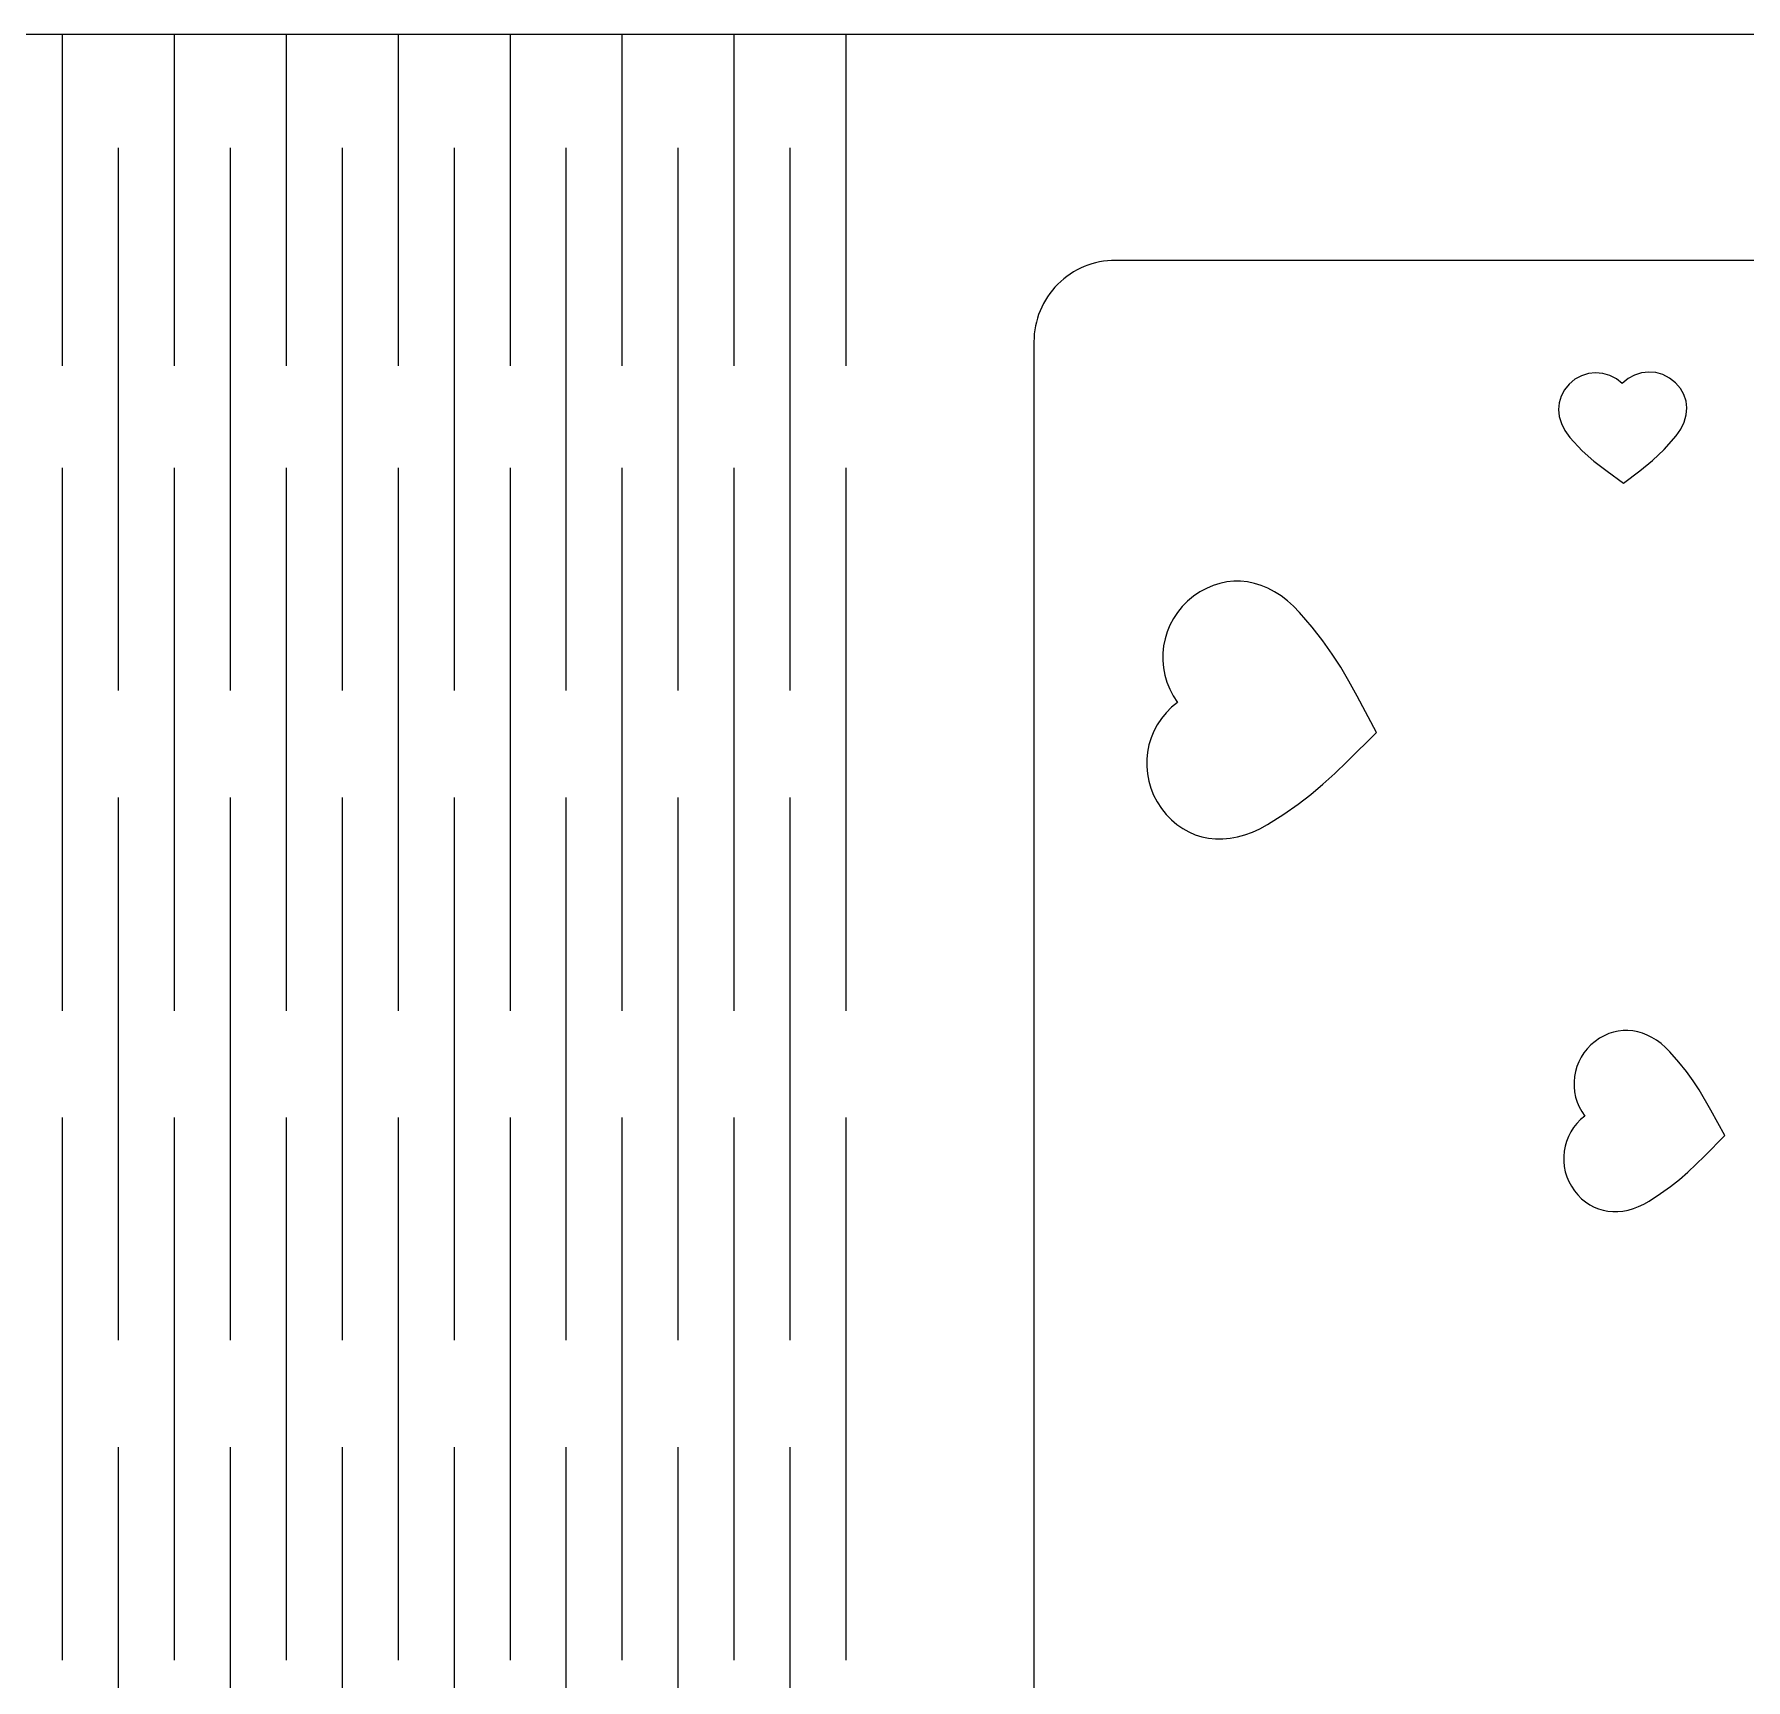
# Model space of a CAD drawing. Header units: millimetres. Extents: x -178 to 178, y -197 to 165.
# Drawn here: x -1.4 to 61.6, y 105 to 165.5 of the extents above; entities that cross this region are included whole.
import ezdxf

# ---------------------------------------------------------------- set-up
doc = ezdxf.new("R2010")
doc.units = ezdxf.units.MM
doc.header["$MEASUREMENT"] = 0
doc.layers.add('Calque_par_d_faut', color=7, linetype='Continuous')

msp = doc.modelspace()

# ---------------------------------------------------------------- linework, layer by layer
at = {"layer": 'Calque_par_d_faut', "color": 1, "lineweight": 9}
msp.add_open_spline([(-173.1455, 165.4772), (-174.4725, 165.4763), (-175.7447, 164.9484), (-176.6824, 164.0095), (-176.6824, 164.0095), (-177.6201, 163.0707), (-178.1464, 161.8041), (-178.1455, 160.4772), (-178.1455, 160.4772), (-178.1455, 160.4772), (-178.1455, -24.5228), (-178.1455, -24.5228), (-178.1455, -24.5228), (-178.1447, -25.8498), (-177.6168, -27.122), (-176.6779, -28.0597), (-176.6779, -28.0597), (-175.7391, -28.9974), (-174.4725, -29.5237), (-173.1455, -29.5228), (-173.1455, -29.5228), (-173.1455, -29.5228), (172.4975, -29.5228), (172.4975, -29.5228), (172.4975, -29.5228), (173.8245, -29.522), (175.0967, -28.9941), (176.0344, -28.0552), (176.0344, -28.0552), (176.9721, -27.1163), (177.4984, -25.8498), (177.4975, -24.5228), (177.4975, -24.5228), (177.4975, -24.5228), (177.4975, 71.9694), (177.4975, 71.9694), (177.4975, 71.9694), (177.4975, 71.9694), (177.4975, 79.9694), (177.4975, 79.9694), (177.4975, 79.9694), (177.4975, 79.9694), (177.4975, 160.4772), (177.4975, 160.4772), (177.4975, 160.4772), (177.4967, 161.8041), (176.9688, 163.0763), (176.0299, 164.014), (176.0299, 164.014), (175.0911, 164.9517), (173.8245, 165.478), (172.4975, 165.4772), (172.4975, 165.4772), (172.4975, 165.4772), (-173.1455, 165.4772), (-173.1455, 165.4772), (-173.1455, 165.4772), (-173.1455, 165.4772), (-173.1455, 165.4772), (-173.1455, 165.4772)], degree=3, knots=[0, 0, 0, 0, 0.0625, 0.0625, 0.0625, 0.0625, 0.125, 0.125, 0.125, 0.125, 0.1875, 0.1875, 0.1875, 0.1875, 0.25, 0.25, 0.25, 0.25, 0.3125, 0.3125, 0.3125, 0.3125, 0.375, 0.375, 0.375, 0.375, 0.4375, 0.4375, 0.4375, 0.4375, 0.5, 0.5, 0.5, 0.5, 0.5625, 0.5625, 0.5625, 0.5625, 0.625, 0.625, 0.625, 0.625, 0.6875, 0.6875, 0.6875, 0.6875, 0.75, 0.75, 0.75, 0.75, 0.8125, 0.8125, 0.8125, 0.8125, 0.875, 0.875, 0.875, 0.875, 1, 1, 1, 1], dxfattribs=at)
for points in [[(-0.3238, 165.4772), (-0.3238, 165.4772), (-0.3238, 153.2892), (-0.3238, 153.2892)], [(3.7936, 165.4772), (3.7936, 165.4772), (3.7936, 153.2892), (3.7936, 153.2892)], [(7.9109, 165.4772), (7.9109, 165.4772), (7.9109, 153.2892), (7.9109, 153.2892)], [(12.0282, 165.4772), (12.0282, 165.4772), (12.0282, 153.2892), (12.0282, 153.2892)], [(16.1455, 165.4772), (16.1455, 165.4772), (16.1455, 153.2892), (16.1455, 153.2892)], [(20.2629, 165.4772), (20.2629, 165.4772), (20.2629, 153.2892), (20.2629, 153.2892)], [(24.3802, 165.4772), (24.3802, 165.4772), (24.3802, 153.2892), (24.3802, 153.2892)], [(28.4975, 165.4772), (28.4975, 165.4772), (28.4975, 153.2892), (28.4975, 153.2892)], [(1.7349, 161.3038), (1.7349, 161.3038), (1.7349, 141.3468), (1.7349, 141.3468)], [(5.8522, 161.3038), (5.8522, 161.3038), (5.8522, 141.3468), (5.8522, 141.3468)], [(9.9696, 161.3038), (9.9696, 161.3038), (9.9696, 141.3468), (9.9696, 141.3468)], [(14.0869, 161.3038), (14.0869, 161.3038), (14.0869, 141.3468), (14.0869, 141.3468)], [(18.2042, 161.3038), (18.2042, 161.3038), (18.2042, 141.3468), (18.2042, 141.3468)], [(22.3215, 161.3038), (22.3215, 161.3038), (22.3215, 141.3468), (22.3215, 141.3468)], [(26.4389, 161.3038), (26.4389, 161.3038), (26.4389, 141.3468), (26.4389, 141.3468)], [(-0.3238, 149.5347), (-0.3238, 149.5347), (-0.3238, 129.5776), (-0.3238, 129.5776)], [(3.7936, 149.5347), (3.7936, 149.5347), (3.7936, 129.5776), (3.7936, 129.5776)], [(7.9109, 149.5347), (7.9109, 149.5347), (7.9109, 129.5776), (7.9109, 129.5776)], [(12.0282, 149.5347), (12.0282, 149.5347), (12.0282, 129.5776), (12.0282, 129.5776)], [(16.1455, 149.5347), (16.1455, 149.5347), (16.1455, 129.5776), (16.1455, 129.5776)], [(20.2629, 149.5347), (20.2629, 149.5347), (20.2629, 129.5776), (20.2629, 129.5776)], [(24.3802, 149.5347), (24.3802, 149.5347), (24.3802, 129.5776), (24.3802, 129.5776)], [(28.4975, 149.5347), (28.4975, 149.5347), (28.4975, 129.5776), (28.4975, 129.5776)], [(1.7349, 137.4189), (1.7349, 137.4189), (1.7349, 117.4619), (1.7349, 117.4619)], [(5.8522, 137.4189), (5.8522, 137.4189), (5.8522, 117.4619), (5.8522, 117.4619)], [(9.9696, 137.4189), (9.9696, 137.4189), (9.9696, 117.4619), (9.9696, 117.4619)], [(14.0869, 137.4189), (14.0869, 137.4189), (14.0869, 117.4619), (14.0869, 117.4619)], [(18.2042, 137.4189), (18.2042, 137.4189), (18.2042, 117.4619), (18.2042, 117.4619)], [(22.3215, 137.4189), (22.3215, 137.4189), (22.3215, 117.4619), (22.3215, 117.4619)], [(26.4389, 137.4189), (26.4389, 137.4189), (26.4389, 117.4619), (26.4389, 117.4619)], [(-0.3238, 125.6497), (-0.3238, 125.6497), (-0.3238, 105.6927), (-0.3238, 105.6927)], [(3.7936, 125.6497), (3.7936, 125.6497), (3.7936, 105.6927), (3.7936, 105.6927)], [(7.9109, 125.6497), (7.9109, 125.6497), (7.9109, 105.6927), (7.9109, 105.6927)], [(12.0282, 125.6497), (12.0282, 125.6497), (12.0282, 105.6927), (12.0282, 105.6927)], [(16.1455, 125.6497), (16.1455, 125.6497), (16.1455, 105.6927), (16.1455, 105.6927)], [(20.2629, 125.6497), (20.2629, 125.6497), (20.2629, 105.6927), (20.2629, 105.6927)], [(24.3802, 125.6497), (24.3802, 125.6497), (24.3802, 105.6927), (24.3802, 105.6927)], [(28.4975, 125.6497), (28.4975, 125.6497), (28.4975, 105.6927), (28.4975, 105.6927)], [(1.7349, 113.534), (1.7349, 113.534), (1.7349, 93.5769), (1.7349, 93.5769)], [(5.8522, 113.534), (5.8522, 113.534), (5.8522, 93.5769), (5.8522, 93.5769)], [(9.9696, 113.534), (9.9696, 113.534), (9.9696, 93.5769), (9.9696, 93.5769)], [(14.0869, 113.534), (14.0869, 113.534), (14.0869, 93.5769), (14.0869, 93.5769)], [(18.2042, 113.534), (18.2042, 113.534), (18.2042, 93.5769), (18.2042, 93.5769)], [(22.3215, 113.534), (22.3215, 113.534), (22.3215, 93.5769), (22.3215, 93.5769)], [(26.4389, 113.534), (26.4389, 113.534), (26.4389, 93.5769), (26.4389, 93.5769)]]:
    msp.add_open_spline(points, degree=3, dxfattribs=at)
at = {"layer": 'Calque_par_d_faut', "color": 150, "lineweight": 9}
for points, knots in [([(159.0166, 157.1652), (159.8117, 157.1657), (160.5745, 156.8503), (161.1371, 156.2884), (161.1371, 156.2884), (161.6997, 155.7265), (162.0161, 154.9604), (162.0166, 154.1652), (162.0166, 154.1652), (162.0166, 154.1652), (162.0166, -18.2109), (162.0166, -18.2109), (162.0166, -18.2109), (162.0171, -19.006), (161.7017, -19.7688), (161.1398, -20.3314), (161.1398, -20.3314), (160.5779, -20.894), (159.8117, -21.2104), (159.0166, -21.2109), (159.0166, -21.2109), (159.0166, -21.2109), (38.413, -21.2109), (38.413, -21.2109), (38.413, -21.2109), (37.6179, -21.2114), (36.8551, -20.896), (36.2925, -20.3341), (36.2925, -20.3341), (35.7299, -19.7722), (35.4135, -19.006), (35.413, -18.2109), (35.413, -18.2109), (35.413, -18.2109), (35.413, 154.1652), (35.413, 154.1652), (35.413, 154.1652), (35.4125, 154.9604), (35.7279, 155.7231), (36.2898, 156.2857), (36.2898, 156.2857), (36.8517, 156.8484), (37.6179, 157.1647), (38.413, 157.1652), (38.413, 157.1652), (38.413, 157.1652), (159.0166, 157.1652), (159.0166, 157.1652), (159.0166, 157.1652), (159.0166, 157.1652), (159.0166, 157.1652), (159.0166, 157.1652)], [0, 0, 0, 0, 0.0714286, 0.0714286, 0.0714286, 0.0714286, 0.1428571, 0.1428571, 0.1428571, 0.1428571, 0.2142857, 0.2142857, 0.2142857, 0.2142857, 0.2857143, 0.2857143, 0.2857143, 0.2857143, 0.3571429, 0.3571429, 0.3571429, 0.3571429, 0.4285714, 0.4285714, 0.4285714, 0.4285714, 0.5, 0.5, 0.5, 0.5, 0.5714286, 0.5714286, 0.5714286, 0.5714286, 0.6428571, 0.6428571, 0.6428571, 0.6428571, 0.7142857, 0.7142857, 0.7142857, 0.7142857, 0.7857143, 0.7857143, 0.7857143, 0.7857143, 0.8571429, 0.8571429, 0.8571429, 0.8571429, 1, 1, 1, 1]), ([(57.0529, 152.6392), (57.0529, 152.6392), (57.2677, 152.8193), (57.2677, 152.8193), (57.2677, 152.8193), (57.2677, 152.8193), (57.5066, 152.949), (57.5066, 152.949), (57.5066, 152.949), (57.5066, 152.949), (57.762, 153.0283), (57.762, 153.0283), (57.762, 153.0283), (57.762, 153.0283), (58.0259, 153.0571), (58.0259, 153.0571), (58.0259, 153.0571), (58.0259, 153.0571), (58.2904, 153.0352), (58.2904, 153.0352), (58.2904, 153.0352), (58.2904, 153.0352), (58.5478, 152.9625), (58.5478, 152.9625), (58.5478, 152.9625), (58.5478, 152.9625), (58.79, 152.839), (58.79, 152.839), (58.79, 152.839), (58.79, 152.839), (59.0093, 152.6645), (59.0093, 152.6645), (59.0093, 152.6645), (59.0093, 152.6645), (59.1893, 152.4548), (59.1893, 152.4548), (59.1893, 152.4548), (59.1893, 152.4548), (59.3189, 152.2281), (59.3189, 152.2281), (59.3189, 152.2281), (59.3189, 152.2281), (59.398, 151.9877), (59.398, 151.9877), (59.398, 151.9877), (59.398, 151.9877), (59.4266, 151.7375), (59.4266, 151.7375), (59.4266, 151.7375), (59.4266, 151.7375), (59.4046, 151.4808), (59.4046, 151.4808), (59.4046, 151.4808), (59.4046, 151.4808), (59.332, 151.2213), (59.332, 151.2213), (59.332, 151.2213), (59.332, 151.2213), (59.2087, 150.9626), (59.2087, 150.9626), (59.2087, 150.9626), (59.2087, 150.9626), (59.0347, 150.7082), (59.0347, 150.7082), (59.0347, 150.7082), (59.0347, 150.7082), (58.59, 150.2044), (58.59, 150.2044), (58.59, 150.2044), (58.59, 150.2044), (58.1693, 149.8072), (58.1693, 149.8072), (58.1693, 149.8072), (58.1693, 149.8072), (57.6977, 149.4262), (57.6977, 149.4262), (57.6977, 149.4262), (57.6977, 149.4262), (57.1005, 148.971), (57.1005, 148.971), (57.1005, 148.971), (57.1005, 148.971), (56.4916, 149.4106), (56.4916, 149.4106), (56.4916, 149.4106), (56.4916, 149.4106), (56.0103, 149.7793), (56.0103, 149.7793), (56.0103, 149.7793), (56.0103, 149.7793), (55.5795, 150.1654), (55.5795, 150.1654), (55.5795, 150.1654), (55.5795, 150.1654), (55.1219, 150.6574), (55.1219, 150.6574), (55.1219, 150.6574), (55.1219, 150.6574), (54.9414, 150.9073), (54.9414, 150.9073), (54.9414, 150.9073), (54.9414, 150.9073), (54.8114, 151.1627), (54.8114, 151.1627), (54.8114, 151.1627), (54.8114, 151.1627), (54.7321, 151.4202), (54.7321, 151.4202), (54.7321, 151.4202), (54.7321, 151.4202), (54.7034, 151.6762), (54.7034, 151.6762), (54.7034, 151.6762), (54.7034, 151.6762), (54.7255, 151.9272), (54.7255, 151.9272), (54.7255, 151.9272), (54.7255, 151.9272), (54.7984, 152.1695), (54.7984, 152.1695), (54.7984, 152.1695), (54.7984, 152.1695), (54.922, 152.3995), (54.922, 152.3995), (54.922, 152.3995), (54.922, 152.3995), (55.0965, 152.6138), (55.0965, 152.6138), (55.0965, 152.6138), (55.0965, 152.6138), (55.3113, 152.7939), (55.3113, 152.7939), (55.3113, 152.7939), (55.3113, 152.7939), (55.5502, 152.9237), (55.5502, 152.9237), (55.5502, 152.9237), (55.5502, 152.9237), (55.8056, 153.0029), (55.8056, 153.0029), (55.8056, 153.0029), (55.8056, 153.0029), (56.0695, 153.0317), (56.0695, 153.0317), (56.0695, 153.0317), (56.0695, 153.0317), (56.334, 153.0098), (56.334, 153.0098), (56.334, 153.0098), (56.334, 153.0098), (56.5914, 152.9371), (56.5914, 152.9371), (56.5914, 152.9371), (56.5914, 152.9371), (56.8336, 152.8136), (56.8336, 152.8136), (56.8336, 152.8136), (56.8336, 152.8136), (57.0529, 152.6392), (57.0529, 152.6392), (57.0529, 152.6392), (57.0529, 152.6392), (57.0529, 152.6392), (57.0529, 152.6392)], [0, 0, 0, 0, 0.0238095, 0.0238095, 0.0238095, 0.0238095, 0.047619, 0.047619, 0.047619, 0.047619, 0.0714286, 0.0714286, 0.0714286, 0.0714286, 0.0952381, 0.0952381, 0.0952381, 0.0952381, 0.1190476, 0.1190476, 0.1190476, 0.1190476, 0.1428571, 0.1428571, 0.1428571, 0.1428571, 0.1666667, 0.1666667, 0.1666667, 0.1666667, 0.1904762, 0.1904762, 0.1904762, 0.1904762, 0.2142857, 0.2142857, 0.2142857, 0.2142857, 0.2380952, 0.2380952, 0.2380952, 0.2380952, 0.2619048, 0.2619048, 0.2619048, 0.2619048, 0.2857143, 0.2857143, 0.2857143, 0.2857143, 0.3095238, 0.3095238, 0.3095238, 0.3095238, 0.3333333, 0.3333333, 0.3333333, 0.3333333, 0.3571429, 0.3571429, 0.3571429, 0.3571429, 0.3809524, 0.3809524, 0.3809524, 0.3809524, 0.4047619, 0.4047619, 0.4047619, 0.4047619, 0.4285714, 0.4285714, 0.4285714, 0.4285714, 0.452381, 0.452381, 0.452381, 0.452381, 0.4761905, 0.4761905, 0.4761905, 0.4761905, 0.5, 0.5, 0.5, 0.5, 0.5238095, 0.5238095, 0.5238095, 0.5238095, 0.547619, 0.547619, 0.547619, 0.547619, 0.5714286, 0.5714286, 0.5714286, 0.5714286, 0.5952381, 0.5952381, 0.5952381, 0.5952381, 0.6190476, 0.6190476, 0.6190476, 0.6190476, 0.6428571, 0.6428571, 0.6428571, 0.6428571, 0.6666667, 0.6666667, 0.6666667, 0.6666667, 0.6904762, 0.6904762, 0.6904762, 0.6904762, 0.7142857, 0.7142857, 0.7142857, 0.7142857, 0.7380952, 0.7380952, 0.7380952, 0.7380952, 0.7619048, 0.7619048, 0.7619048, 0.7619048, 0.7857143, 0.7857143, 0.7857143, 0.7857143, 0.8095238, 0.8095238, 0.8095238, 0.8095238, 0.8333333, 0.8333333, 0.8333333, 0.8333333, 0.8571429, 0.8571429, 0.8571429, 0.8571429, 0.8809524, 0.8809524, 0.8809524, 0.8809524, 0.9047619, 0.9047619, 0.9047619, 0.9047619, 0.9285714, 0.9285714, 0.9285714, 0.9285714, 0.952381, 0.952381, 0.952381, 0.952381, 1, 1, 1, 1]), ([(40.6943, 140.913), (40.6943, 140.913), (40.5367, 141.1512), (40.5367, 141.1512), (40.5367, 141.1512), (40.5367, 141.1512), (40.4064, 141.3993), (40.4064, 141.3993), (40.4064, 141.3993), (40.4064, 141.3993), (40.3032, 141.6554), (40.3032, 141.6554), (40.3032, 141.6554), (40.3032, 141.6554), (40.2267, 141.9174), (40.2267, 141.9174), (40.2267, 141.9174), (40.2267, 141.9174), (40.1766, 142.1834), (40.1766, 142.1834), (40.1766, 142.1834), (40.1766, 142.1834), (40.1527, 142.4515), (40.1527, 142.4515), (40.1527, 142.4515), (40.1527, 142.4515), (40.1546, 142.7197), (40.1546, 142.7197), (40.1546, 142.7197), (40.1546, 142.7197), (40.1821, 142.986), (40.1821, 142.986), (40.1821, 142.986), (40.1821, 142.986), (40.2348, 143.2485), (40.2348, 143.2485), (40.2348, 143.2485), (40.2348, 143.2485), (40.3125, 143.5052), (40.3125, 143.5052), (40.3125, 143.5052), (40.3125, 143.5052), (40.4148, 143.7542), (40.4148, 143.7542), (40.4148, 143.7542), (40.4148, 143.7542), (40.5415, 143.9934), (40.5415, 143.9934), (40.5415, 143.9934), (40.5415, 143.9934), (40.6922, 144.221), (40.6922, 144.221), (40.6922, 144.221), (40.6922, 144.221), (40.8667, 144.4349), (40.8667, 144.4349), (40.8667, 144.4349), (40.8667, 144.4349), (41.0647, 144.6333), (41.0647, 144.6333), (41.0647, 144.6333), (41.0647, 144.6333), (41.2858, 144.8141), (41.2858, 144.8141), (41.2858, 144.8141), (41.2858, 144.8141), (41.5213, 144.9721), (41.5213, 144.9721), (41.5213, 144.9721), (41.5213, 144.9721), (41.7621, 145.1035), (41.7621, 145.1035), (41.7621, 145.1035), (41.7621, 145.1035), (42.0073, 145.2083), (42.0073, 145.2083), (42.0073, 145.2083), (42.0073, 145.2083), (42.2559, 145.2869), (42.2559, 145.2869), (42.2559, 145.2869), (42.2559, 145.2869), (42.5071, 145.3392), (42.5071, 145.3392), (42.5071, 145.3392), (42.5071, 145.3392), (42.76, 145.3654), (42.76, 145.3654), (42.76, 145.3654), (42.76, 145.3654), (43.0137, 145.3657), (43.0137, 145.3657), (43.0137, 145.3657), (43.0137, 145.3657), (43.2674, 145.3401), (43.2674, 145.3401), (43.2674, 145.3401), (43.2674, 145.3401), (43.5201, 145.2889), (43.5201, 145.2889), (43.5201, 145.2889), (43.5201, 145.2889), (43.7709, 145.2121), (43.7709, 145.2121), (43.7709, 145.2121), (43.7709, 145.2121), (44.0189, 145.1099), (44.0189, 145.1099), (44.0189, 145.1099), (44.0189, 145.1099), (44.2633, 144.9825), (44.2633, 144.9825), (44.2633, 144.9825), (44.2633, 144.9825), (44.5032, 144.8299), (44.5032, 144.8299), (44.5032, 144.8299), (44.5032, 144.8299), (44.7377, 144.6523), (44.7377, 144.6523), (44.7377, 144.6523), (44.7377, 144.6523), (44.9659, 144.4498), (44.9659, 144.4498), (44.9659, 144.4498), (44.9659, 144.4498), (45.1868, 144.2226), (45.1868, 144.2226), (45.1868, 144.2226), (45.1868, 144.2226), (45.6503, 143.6761), (45.6503, 143.6761), (45.6503, 143.6761), (45.6503, 143.6761), (46.0432, 143.1725), (46.0432, 143.1725), (46.0432, 143.1725), (46.0432, 143.1725), (46.3852, 142.6896), (46.3852, 142.6896), (46.3852, 142.6896), (46.3852, 142.6896), (46.6955, 142.2051), (46.6955, 142.2051), (46.6955, 142.2051), (46.6955, 142.2051), (46.9936, 141.6966), (46.9936, 141.6966), (46.9936, 141.6966), (46.9936, 141.6966), (47.2989, 141.1417), (47.2989, 141.1417), (47.2989, 141.1417), (47.2989, 141.1417), (48.0088, 139.804), (48.0088, 139.804), (48.0088, 139.804), (48.0088, 139.804), (46.9342, 138.7367), (46.9342, 138.7367), (46.9342, 138.7367), (46.9342, 138.7367), (46.4782, 138.2974), (46.4782, 138.2974), (46.4782, 138.2974), (46.4782, 138.2974), (46.0427, 137.9001), (46.0427, 137.9001), (46.0427, 137.9001), (46.0427, 137.9001), (45.6027, 137.5293), (45.6027, 137.5293), (45.6027, 137.5293), (45.6027, 137.5293), (45.133, 137.1694), (45.133, 137.1694), (45.133, 137.1694), (45.133, 137.1694), (44.6085, 136.805), (44.6085, 136.805), (44.6085, 136.805), (44.6085, 136.805), (44.0038, 136.4204), (44.0038, 136.4204), (44.0038, 136.4204), (44.0038, 136.4204), (43.7255, 136.2689), (43.7255, 136.2689), (43.7255, 136.2689), (43.7255, 136.2689), (43.4475, 136.1432), (43.4475, 136.1432), (43.4475, 136.1432), (43.4475, 136.1432), (43.1709, 136.0431), (43.1709, 136.0431), (43.1709, 136.0431), (43.1709, 136.0431), (42.8966, 135.9685), (42.8966, 135.9685), (42.8966, 135.9685), (42.8966, 135.9685), (42.6254, 135.9192), (42.6254, 135.9192), (42.6254, 135.9192), (42.6254, 135.9192), (42.3582, 135.8951), (42.3582, 135.8951), (42.3582, 135.8951), (42.3582, 135.8951), (42.0959, 135.8961), (42.0959, 135.8961), (42.0959, 135.8961), (42.0959, 135.8961), (41.8394, 135.9221), (41.8394, 135.9221), (41.8394, 135.9221), (41.8394, 135.9221), (41.5896, 135.9729), (41.5896, 135.9729), (41.5896, 135.9729), (41.5896, 135.9729), (41.3473, 136.0484), (41.3473, 136.0484), (41.3473, 136.0484), (41.3473, 136.0484), (41.1136, 136.1484), (41.1136, 136.1484), (41.1136, 136.1484), (41.1136, 136.1484), (40.8891, 136.2728), (40.8891, 136.2728), (40.8891, 136.2728), (40.8891, 136.2728), (40.675, 136.4215), (40.675, 136.4215), (40.675, 136.4215), (40.675, 136.4215), (40.4719, 136.5944), (40.4719, 136.5944), (40.4719, 136.5944), (40.4719, 136.5944), (40.2809, 136.7912), (40.2809, 136.7912), (40.2809, 136.7912), (40.2809, 136.7912), (40.1028, 137.0119), (40.1028, 137.0119), (40.1028, 137.0119), (40.1028, 137.0119), (39.9452, 137.2502), (39.9452, 137.2502), (39.9452, 137.2502), (39.9452, 137.2502), (39.8149, 137.4983), (39.8149, 137.4983), (39.8149, 137.4983), (39.8149, 137.4983), (39.7117, 137.7543), (39.7117, 137.7543), (39.7117, 137.7543), (39.7117, 137.7543), (39.6352, 138.0163), (39.6352, 138.0163), (39.6352, 138.0163), (39.6352, 138.0163), (39.5851, 138.2824), (39.5851, 138.2824), (39.5851, 138.2824), (39.5851, 138.2824), (39.5612, 138.5505), (39.5612, 138.5505), (39.5612, 138.5505), (39.5612, 138.5505), (39.5631, 138.8187), (39.5631, 138.8187), (39.5631, 138.8187), (39.5631, 138.8187), (39.5906, 139.085), (39.5906, 139.085), (39.5906, 139.085), (39.5906, 139.085), (39.6433, 139.3475), (39.6433, 139.3475), (39.6433, 139.3475), (39.6433, 139.3475), (39.721, 139.6042), (39.721, 139.6042), (39.721, 139.6042), (39.721, 139.6042), (39.8233, 139.8531), (39.8233, 139.8531), (39.8233, 139.8531), (39.8233, 139.8531), (39.95, 140.0924), (39.95, 140.0924), (39.95, 140.0924), (39.95, 140.0924), (40.1007, 140.3199), (40.1007, 140.3199), (40.1007, 140.3199), (40.1007, 140.3199), (40.2752, 140.5339), (40.2752, 140.5339), (40.2752, 140.5339), (40.2752, 140.5339), (40.4732, 140.7322), (40.4732, 140.7322), (40.4732, 140.7322), (40.4732, 140.7322), (40.6943, 140.913), (40.6943, 140.913), (40.6943, 140.913), (40.6943, 140.913), (40.6943, 140.913), (40.6943, 140.913)], [0, 0, 0, 0, 0.0125, 0.0125, 0.0125, 0.0125, 0.025, 0.025, 0.025, 0.025, 0.0375, 0.0375, 0.0375, 0.0375, 0.05, 0.05, 0.05, 0.05, 0.0625, 0.0625, 0.0625, 0.0625, 0.075, 0.075, 0.075, 0.075, 0.0875, 0.0875, 0.0875, 0.0875, 0.1, 0.1, 0.1, 0.1, 0.1125, 0.1125, 0.1125, 0.1125, 0.125, 0.125, 0.125, 0.125, 0.1375, 0.1375, 0.1375, 0.1375, 0.15, 0.15, 0.15, 0.15, 0.1625, 0.1625, 0.1625, 0.1625, 0.175, 0.175, 0.175, 0.175, 0.1875, 0.1875, 0.1875, 0.1875, 0.2, 0.2, 0.2, 0.2, 0.2125, 0.2125, 0.2125, 0.2125, 0.225, 0.225, 0.225, 0.225, 0.2375, 0.2375, 0.2375, 0.2375, 0.25, 0.25, 0.25, 0.25, 0.2625, 0.2625, 0.2625, 0.2625, 0.275, 0.275, 0.275, 0.275, 0.2875, 0.2875, 0.2875, 0.2875, 0.3, 0.3, 0.3, 0.3, 0.3125, 0.3125, 0.3125, 0.3125, 0.325, 0.325, 0.325, 0.325, 0.3375, 0.3375, 0.3375, 0.3375, 0.35, 0.35, 0.35, 0.35, 0.3625, 0.3625, 0.3625, 0.3625, 0.375, 0.375, 0.375, 0.375, 0.3875, 0.3875, 0.3875, 0.3875, 0.4, 0.4, 0.4, 0.4, 0.4125, 0.4125, 0.4125, 0.4125, 0.425, 0.425, 0.425, 0.425, 0.4375, 0.4375, 0.4375, 0.4375, 0.45, 0.45, 0.45, 0.45, 0.4625, 0.4625, 0.4625, 0.4625, 0.475, 0.475, 0.475, 0.475, 0.4875, 0.4875, 0.4875, 0.4875, 0.5, 0.5, 0.5, 0.5, 0.5125, 0.5125, 0.5125, 0.5125, 0.525, 0.525, 0.525, 0.525, 0.5375, 0.5375, 0.5375, 0.5375, 0.55, 0.55, 0.55, 0.55, 0.5625, 0.5625, 0.5625, 0.5625, 0.575, 0.575, 0.575, 0.575, 0.5875, 0.5875, 0.5875, 0.5875, 0.6, 0.6, 0.6, 0.6, 0.6125, 0.6125, 0.6125, 0.6125, 0.625, 0.625, 0.625, 0.625, 0.6375, 0.6375, 0.6375, 0.6375, 0.65, 0.65, 0.65, 0.65, 0.6625, 0.6625, 0.6625, 0.6625, 0.675, 0.675, 0.675, 0.675, 0.6875, 0.6875, 0.6875, 0.6875, 0.7, 0.7, 0.7, 0.7, 0.7125, 0.7125, 0.7125, 0.7125, 0.725, 0.725, 0.725, 0.725, 0.7375, 0.7375, 0.7375, 0.7375, 0.75, 0.75, 0.75, 0.75, 0.7625, 0.7625, 0.7625, 0.7625, 0.775, 0.775, 0.775, 0.775, 0.7875, 0.7875, 0.7875, 0.7875, 0.8, 0.8, 0.8, 0.8, 0.8125, 0.8125, 0.8125, 0.8125, 0.825, 0.825, 0.825, 0.825, 0.8375, 0.8375, 0.8375, 0.8375, 0.85, 0.85, 0.85, 0.85, 0.8625, 0.8625, 0.8625, 0.8625, 0.875, 0.875, 0.875, 0.875, 0.8875, 0.8875, 0.8875, 0.8875, 0.9, 0.9, 0.9, 0.9, 0.9125, 0.9125, 0.9125, 0.9125, 0.925, 0.925, 0.925, 0.925, 0.9375, 0.9375, 0.9375, 0.9375, 0.95, 0.95, 0.95, 0.95, 0.9625, 0.9625, 0.9625, 0.9625, 0.975, 0.975, 0.975, 0.975, 1, 1, 1, 1]), ([(55.6736, 125.7015), (55.6736, 125.7015), (55.5606, 125.8675), (55.5606, 125.8675), (55.5606, 125.8675), (55.5606, 125.8675), (55.4667, 126.0406), (55.4667, 126.0406), (55.4667, 126.0406), (55.4667, 126.0406), (55.3918, 126.2196), (55.3918, 126.2196), (55.3918, 126.2196), (55.3918, 126.2196), (55.3356, 126.403), (55.3356, 126.403), (55.3356, 126.403), (55.3356, 126.403), (55.2979, 126.5895), (55.2979, 126.5895), (55.2979, 126.5895), (55.2979, 126.5895), (55.2786, 126.7777), (55.2786, 126.7777), (55.2786, 126.7777), (55.2786, 126.7777), (55.2775, 126.9662), (55.2775, 126.9662), (55.2775, 126.9662), (55.2775, 126.9662), (55.2943, 127.1536), (55.2943, 127.1536), (55.2943, 127.1536), (55.2943, 127.1536), (55.3289, 127.3385), (55.3289, 127.3385), (55.3289, 127.3385), (55.3289, 127.3385), (55.3811, 127.5196), (55.3811, 127.5196), (55.3811, 127.5196), (55.3811, 127.5196), (55.4507, 127.6955), (55.4507, 127.6955), (55.4507, 127.6955), (55.4507, 127.6955), (55.5375, 127.8648), (55.5375, 127.8648), (55.5375, 127.8648), (55.5375, 127.8648), (55.6413, 128.0262), (55.6413, 128.0262), (55.6413, 128.0262), (55.6413, 128.0262), (55.7619, 128.1781), (55.7619, 128.1781), (55.7619, 128.1781), (55.7619, 128.1781), (55.8992, 128.3194), (55.8992, 128.3194), (55.8992, 128.3194), (55.8992, 128.3194), (56.0529, 128.4485), (56.0529, 128.4485), (56.0529, 128.4485), (56.0529, 128.4485), (56.2169, 128.5617), (56.2169, 128.5617), (56.2169, 128.5617), (56.2169, 128.5617), (56.3849, 128.6563), (56.3849, 128.6563), (56.3849, 128.6563), (56.3849, 128.6563), (56.5562, 128.7323), (56.5562, 128.7323), (56.5562, 128.7323), (56.5562, 128.7323), (56.7302, 128.7898), (56.7302, 128.7898), (56.7302, 128.7898), (56.7302, 128.7898), (56.9062, 128.8289), (56.9062, 128.8289), (56.9062, 128.8289), (56.9062, 128.8289), (57.0837, 128.8497), (57.0837, 128.8497), (57.0837, 128.8497), (57.0837, 128.8497), (57.262, 128.8522), (57.262, 128.8522), (57.262, 128.8522), (57.262, 128.8522), (57.4405, 128.8366), (57.4405, 128.8366), (57.4405, 128.8366), (57.4405, 128.8366), (57.6186, 128.803), (57.6186, 128.803), (57.6186, 128.803), (57.6186, 128.803), (57.7955, 128.7514), (57.7955, 128.7514), (57.7955, 128.7514), (57.7955, 128.7514), (57.9708, 128.6819), (57.9708, 128.6819), (57.9708, 128.6819), (57.9708, 128.6819), (58.1438, 128.5946), (58.1438, 128.5946), (58.1438, 128.5946), (58.1438, 128.5946), (58.3138, 128.4896), (58.3138, 128.4896), (58.3138, 128.4896), (58.3138, 128.4896), (58.4802, 128.367), (58.4802, 128.367), (58.4802, 128.367), (58.4802, 128.367), (58.6424, 128.2268), (58.6424, 128.2268), (58.6424, 128.2268), (58.6424, 128.2268), (58.7998, 128.0692), (58.7998, 128.0692), (58.7998, 128.0692), (58.7998, 128.0692), (59.1306, 127.6894), (59.1306, 127.6894), (59.1306, 127.6894), (59.1306, 127.6894), (59.4114, 127.3392), (59.4114, 127.3392), (59.4114, 127.3392), (59.4114, 127.3392), (59.6562, 127.0031), (59.6562, 127.0031), (59.6562, 127.0031), (59.6562, 127.0031), (59.8788, 126.6655), (59.8788, 126.6655), (59.8788, 126.6655), (59.8788, 126.6655), (60.3127, 125.9238), (60.3127, 125.9238), (60.3127, 125.9238), (60.3127, 125.9238), (60.8241, 124.9903), (60.8241, 124.9903), (60.8241, 124.9903), (60.8241, 124.9903), (60.0789, 124.2303), (60.0789, 124.2303), (60.0789, 124.2303), (60.0789, 124.2303), (59.4602, 123.6341), (59.4602, 123.6341), (59.4602, 123.6341), (59.4602, 123.6341), (59.1545, 123.3694), (59.1545, 123.3694), (59.1545, 123.3694), (59.1545, 123.3694), (58.8277, 123.1122), (58.8277, 123.1122), (58.8277, 123.1122), (58.8277, 123.1122), (58.4625, 122.8512), (58.4625, 122.8512), (58.4625, 122.8512), (58.4625, 122.8512), (58.0412, 122.5753), (58.0412, 122.5753), (58.0412, 122.5753), (58.0412, 122.5753), (57.847, 122.4662), (57.847, 122.4662), (57.847, 122.4662), (57.847, 122.4662), (57.6528, 122.3753), (57.6528, 122.3753), (57.6528, 122.3753), (57.6528, 122.3753), (57.4594, 122.3023), (57.4594, 122.3023), (57.4594, 122.3023), (57.4594, 122.3023), (57.2673, 122.2473), (57.2673, 122.2473), (57.2673, 122.2473), (57.2673, 122.2473), (57.0772, 122.2102), (57.0772, 122.2102), (57.0772, 122.2102), (57.0772, 122.2102), (56.8896, 122.1908), (56.8896, 122.1908), (56.8896, 122.1908), (56.8896, 122.1908), (56.7053, 122.1891), (56.7053, 122.1891), (56.7053, 122.1891), (56.7053, 122.1891), (56.5248, 122.2049), (56.5248, 122.2049), (56.5248, 122.2049), (56.5248, 122.2049), (56.3488, 122.2383), (56.3488, 122.2383), (56.3488, 122.2383), (56.3488, 122.2383), (56.1778, 122.2891), (56.1778, 122.2891), (56.1778, 122.2891), (56.1778, 122.2891), (56.0126, 122.3572), (56.0126, 122.3572), (56.0126, 122.3572), (56.0126, 122.3572), (55.8537, 122.4425), (55.8537, 122.4425), (55.8537, 122.4425), (55.8537, 122.4425), (55.7018, 122.545), (55.7018, 122.545), (55.7018, 122.545), (55.7018, 122.545), (55.5576, 122.6646), (55.5576, 122.6646), (55.5576, 122.6646), (55.5576, 122.6646), (55.4215, 122.8011), (55.4215, 122.8011), (55.4215, 122.8011), (55.4215, 122.8011), (55.2943, 122.9546), (55.2943, 122.9546), (55.2943, 122.9546), (55.2943, 122.9546), (55.1813, 123.1205), (55.1813, 123.1205), (55.1813, 123.1205), (55.1813, 123.1205), (55.0874, 123.2937), (55.0874, 123.2937), (55.0874, 123.2937), (55.0874, 123.2937), (55.0125, 123.4726), (55.0125, 123.4726), (55.0125, 123.4726), (55.0125, 123.4726), (54.9563, 123.6561), (54.9563, 123.6561), (54.9563, 123.6561), (54.9563, 123.6561), (54.9186, 123.8426), (54.9186, 123.8426), (54.9186, 123.8426), (54.9186, 123.8426), (54.8993, 124.0307), (54.8993, 124.0307), (54.8993, 124.0307), (54.8993, 124.0307), (54.8982, 124.2192), (54.8982, 124.2192), (54.8982, 124.2192), (54.8982, 124.2192), (54.915, 124.4066), (54.915, 124.4066), (54.915, 124.4066), (54.915, 124.4066), (54.9496, 124.5916), (54.9496, 124.5916), (54.9496, 124.5916), (54.9496, 124.5916), (55.0018, 124.7727), (55.0018, 124.7727), (55.0018, 124.7727), (55.0018, 124.7727), (55.0714, 124.9486), (55.0714, 124.9486), (55.0714, 124.9486), (55.0714, 124.9486), (55.1582, 125.1179), (55.1582, 125.1179), (55.1582, 125.1179), (55.1582, 125.1179), (55.262, 125.2792), (55.262, 125.2792), (55.262, 125.2792), (55.262, 125.2792), (55.3826, 125.4312), (55.3826, 125.4312), (55.3826, 125.4312), (55.3826, 125.4312), (55.5199, 125.5724), (55.5199, 125.5724), (55.5199, 125.5724), (55.5199, 125.5724), (55.6736, 125.7015), (55.6736, 125.7015), (55.6736, 125.7015), (55.6736, 125.7015), (55.6736, 125.7015), (55.6736, 125.7015)], [0, 0, 0, 0, 0.0128205, 0.0128205, 0.0128205, 0.0128205, 0.025641, 0.025641, 0.025641, 0.025641, 0.0384615, 0.0384615, 0.0384615, 0.0384615, 0.0512821, 0.0512821, 0.0512821, 0.0512821, 0.0641026, 0.0641026, 0.0641026, 0.0641026, 0.0769231, 0.0769231, 0.0769231, 0.0769231, 0.0897436, 0.0897436, 0.0897436, 0.0897436, 0.1025641, 0.1025641, 0.1025641, 0.1025641, 0.1153846, 0.1153846, 0.1153846, 0.1153846, 0.1282051, 0.1282051, 0.1282051, 0.1282051, 0.1410256, 0.1410256, 0.1410256, 0.1410256, 0.1538462, 0.1538462, 0.1538462, 0.1538462, 0.1666667, 0.1666667, 0.1666667, 0.1666667, 0.1794872, 0.1794872, 0.1794872, 0.1794872, 0.1923077, 0.1923077, 0.1923077, 0.1923077, 0.2051282, 0.2051282, 0.2051282, 0.2051282, 0.2179487, 0.2179487, 0.2179487, 0.2179487, 0.2307692, 0.2307692, 0.2307692, 0.2307692, 0.2435897, 0.2435897, 0.2435897, 0.2435897, 0.2564103, 0.2564103, 0.2564103, 0.2564103, 0.2692308, 0.2692308, 0.2692308, 0.2692308, 0.2820513, 0.2820513, 0.2820513, 0.2820513, 0.2948718, 0.2948718, 0.2948718, 0.2948718, 0.3076923, 0.3076923, 0.3076923, 0.3076923, 0.3205128, 0.3205128, 0.3205128, 0.3205128, 0.3333333, 0.3333333, 0.3333333, 0.3333333, 0.3461538, 0.3461538, 0.3461538, 0.3461538, 0.3589744, 0.3589744, 0.3589744, 0.3589744, 0.3717949, 0.3717949, 0.3717949, 0.3717949, 0.3846154, 0.3846154, 0.3846154, 0.3846154, 0.3974359, 0.3974359, 0.3974359, 0.3974359, 0.4102564, 0.4102564, 0.4102564, 0.4102564, 0.4230769, 0.4230769, 0.4230769, 0.4230769, 0.4358974, 0.4358974, 0.4358974, 0.4358974, 0.4487179, 0.4487179, 0.4487179, 0.4487179, 0.4615385, 0.4615385, 0.4615385, 0.4615385, 0.474359, 0.474359, 0.474359, 0.474359, 0.4871795, 0.4871795, 0.4871795, 0.4871795, 0.5, 0.5, 0.5, 0.5, 0.5128205, 0.5128205, 0.5128205, 0.5128205, 0.525641, 0.525641, 0.525641, 0.525641, 0.5384615, 0.5384615, 0.5384615, 0.5384615, 0.5512821, 0.5512821, 0.5512821, 0.5512821, 0.5641026, 0.5641026, 0.5641026, 0.5641026, 0.5769231, 0.5769231, 0.5769231, 0.5769231, 0.5897436, 0.5897436, 0.5897436, 0.5897436, 0.6025641, 0.6025641, 0.6025641, 0.6025641, 0.6153846, 0.6153846, 0.6153846, 0.6153846, 0.6282051, 0.6282051, 0.6282051, 0.6282051, 0.6410256, 0.6410256, 0.6410256, 0.6410256, 0.6538462, 0.6538462, 0.6538462, 0.6538462, 0.6666667, 0.6666667, 0.6666667, 0.6666667, 0.6794872, 0.6794872, 0.6794872, 0.6794872, 0.6923077, 0.6923077, 0.6923077, 0.6923077, 0.7051282, 0.7051282, 0.7051282, 0.7051282, 0.7179487, 0.7179487, 0.7179487, 0.7179487, 0.7307692, 0.7307692, 0.7307692, 0.7307692, 0.7435897, 0.7435897, 0.7435897, 0.7435897, 0.7564103, 0.7564103, 0.7564103, 0.7564103, 0.7692308, 0.7692308, 0.7692308, 0.7692308, 0.7820513, 0.7820513, 0.7820513, 0.7820513, 0.7948718, 0.7948718, 0.7948718, 0.7948718, 0.8076923, 0.8076923, 0.8076923, 0.8076923, 0.8205128, 0.8205128, 0.8205128, 0.8205128, 0.8333333, 0.8333333, 0.8333333, 0.8333333, 0.8461538, 0.8461538, 0.8461538, 0.8461538, 0.8589744, 0.8589744, 0.8589744, 0.8589744, 0.8717949, 0.8717949, 0.8717949, 0.8717949, 0.8846154, 0.8846154, 0.8846154, 0.8846154, 0.8974359, 0.8974359, 0.8974359, 0.8974359, 0.9102564, 0.9102564, 0.9102564, 0.9102564, 0.9230769, 0.9230769, 0.9230769, 0.9230769, 0.9358974, 0.9358974, 0.9358974, 0.9358974, 0.9487179, 0.9487179, 0.9487179, 0.9487179, 0.9615385, 0.9615385, 0.9615385, 0.9615385, 0.974359, 0.974359, 0.974359, 0.974359, 1, 1, 1, 1]), ([(137.3051, 67.9772), (137.3051, 89.29), (120.0277, 106.5674), (98.715, 106.5674), (98.715, 106.5674), (77.4022, 106.5674), (60.1247, 89.2901), (60.1247, 67.9773), (60.1247, 67.9773), (60.1246, 46.6645), (77.402, 29.387), (98.7148, 29.3869), (98.7148, 29.3869), (120.0275, 29.3868), (137.305, 46.6642), (137.3051, 67.977), (137.3051, 67.9771), (137.3051, 67.9771), (137.3051, 67.9772)], [0, 0, 0, 0, 0.2, 0.2, 0.2, 0.2, 0.4, 0.4, 0.4, 0.4, 0.6, 0.6, 0.6, 0.6, 1, 1, 1, 1.0002, 1.0002, 1.0002, 1.0002])]:
    msp.add_open_spline(points, degree=3, knots=knots, dxfattribs=at)

doc.saveas('drawing.dxf')
